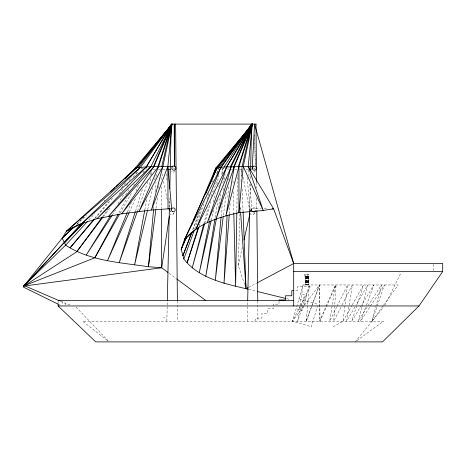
<?xml version="1.0" encoding="UTF-8"?>
<svg xmlns="http://www.w3.org/2000/svg" width="466" height="466" viewBox="0 0 466 466"><rect width="100%" height="100%" fill="white"/><g stroke="black" fill="none" stroke-linecap="round" stroke-linejoin="round"><path stroke-width="0.35" stroke-dasharray="2.33 1.75" d="M304.479 305.102L319.466 284.965L319.495 321.214L335.357 284.965L329.695 321.214L336.714 306.972M236.827 212.141L237.421 175.845M166.845 321.214L167.306 300.85M169.385 207.749L169.595 198.295M247.213 321.214L247.667 300.85M249.683 210.655L250.283 183.744M250.399 178.653L250.481 175.018M244.656 284.627L238.237 265.498L239.978 213.475M240.002 212.752L240.171 207.696M241.039 181.688L241.161 178.076M241.184 177.354L241.452 169.403L241.941 167.282M227.891 197.281L228.416 185.707M228.672 179.923L228.736 178.472M229.307 213.993L230.187 202.436M153.611 209.007L153.937 205.401M155.161 191.689L155.999 182.305M156.518 176.532L156.838 172.921M221.134 216.544L222.317 203.56M223.505 190.577L223.965 185.526M224.49 179.754L225.02 173.987M223.418 215.181L226.29 192.126M333.033 326.742L343.023 321.214L347.554 284.965L337.029 306.325M156.034 208.343L157.625 196.081M158.656 188.153L159.215 183.825M383.413 305.428L398.162 284.965L303.075 284.965L297.786 321.214L309.412 284.965L306.238 321.214L311.399 307.117M215.158 217.552L218.018 199.623M222.142 173.806L222.94 168.785L223.727 167.562M218.251 208.325L221.012 193.285M222.853 183.26L223.901 177.529M144.798 209.91L146.918 198.481M149.435 184.915L150.629 178.484M151.293 174.913L151.951 171.342M209.717 220.535L210.003 219.107M213.416 202.04L215.269 192.796M216.83 184.973L219.107 173.597M238.237 265.498L242.384 247.12M211.215 220.261L213.463 210.393M218.764 187.122L219.731 182.888M221.659 174.43L222.94 168.785M147.635 209.671L152.813 187.722M154.654 179.934L155.656 175.688M382.994 306.011L372.037 321.214L375.66 307.269M375.841 306.576L381.462 284.965L358.063 321.214L361.814 307.269M203.776 223.872L208.209 207.032M210.976 196.501L212.449 190.885M217.063 173.34L218.356 168.43L216.533 173.929M362 306.576L367.808 284.965L356.129 304.962M204.755 223.255L211.249 200.141M213.609 191.736L216.958 179.829M303.075 284.965L292.485 321.214L311.41 326.742L317.556 305.719M300.285 309.884L301.077 307.17M301.275 306.494L304.642 294.972M303.803 305.76L302.417 310.507L296.149 308.673M304.001 305.084L306.774 295.595L300.506 293.761M135.501 211.133L142.474 189.068M207.038 199.483L209.001 193.239M212.496 182.142L213.585 178.67M199.232 226.173L200.596 222.049M372.037 321.214L384.392 284.965L360.515 321.214L366.212 305.772M137.569 210.9L148.229 180.82M150.169 175.356L151.625 171.255M194.759 228.946L204.69 201.673M306.197 321.214L311.847 305.772M312.098 305.102L319.466 284.965L320.072 321.214L336.05 284.965L333.732 321.214L341.724 305.679M311.649 306.447L319.513 284.965M366.462 305.102L373.895 284.965L361.5 305.242M192.644 229.814L198.784 213.48M193.186 229.243L201.341 208.238M127.457 211.995L131.319 202.576M136.008 191.136L138.495 185.084M143.732 172.298L144.285 170.952M173.626 213.882L174.156 212.642M129.391 212.106L135.956 197.537M254.745 321.214L256.154 318.092L261.933 318.092L261.933 313.239L267.682 313.239L267.682 308.83L273.262 308.83L273.262 304.135L278.988 304.135L278.988 299.953M64.931 305.306L65.741 303.547L71.589 305.213M250.958 210.574L251.844 208.762L249.63 182.899M250.743 211.075L251.634 209.269M253.987 213.882L254.582 212.677M384.84 305.3L401.034 272.802M300.354 305.917L292.485 321.214L304.048 305.679M300.681 305.282L310.193 286.8L297.291 286.8L297.291 290.592L294.547 290.592M342.056 305.032L352.378 284.965L346.64 321.214L355.762 305.591M118.888 212.962L126.787 198.236M133.649 185.433L134.336 184.152M170.649 210.609L169.997 211.78A2.097 2.097 0 0 1 170.766 211.016M343.023 321.214L351.842 305.591M352.197 304.962L363.486 284.965L351.737 321.214L361.127 305.853M120.164 213.044L131.925 192.248M142.975 172.717L143.691 171.453M117.974 203.764L124.463 193.279M136.305 174.168L138.979 169.851M112.446 214.896L115.615 210.044M125.529 194.875L129.099 189.417M102.433 216.812L108.001 209.234M119.139 194.077L122.564 189.412M128.995 180.668L131.563 177.173M103.423 216.556L110.425 207.312M126.612 185.946L127.923 184.21M133.177 177.284L137.115 172.082M355.121 341.898L383.623 307.042M94.697 218.327L108.63 201.644M95.076 218.595L112.999 197.648M121.486 187.722L126.67 181.658M88.773 220.057L94.674 213.649M104.005 201.12L105.001 200.065M76.82 224.14L84.16 217.109M76.89 224.268L86.367 215.309M356.857 340.629L383.524 321.214L82.552 321.214L107.483 340.576M248.576 287.382L256.836 283.013M163.566 317.532L164.702 317.532M251.844 208.762L261.286 208.785M264.187 208.797L267.094 208.803M248.454 169.496L246.351 169.473L246.561 171.639M163.187 169.432L165.284 169.461M234.777 169.251L236.839 169.298M240.141 169.374L241.452 169.403L241.738 170.812M153.04 169.216L155.784 169.28M158.469 169.344L161.085 169.403M227.321 169.001L229.161 169.071M231.293 169.152L232.715 169.205M145.73 168.96L146.953 169.001M221.525 168.704L224.845 168.896M141.157 168.704L144.477 168.896M216.865 168.267L220.103 168.616M248.838 289.415L256.545 291.297M286.683 298.671L289.485 299.358M299.021 298.834L317.952 304.362M60.44 301.252L65.741 303.547M58.937 304.531L60.236 305.166M169.21 273.344L176.148 278.493M76.01 306.995L108.194 340.856M243.019 177.138L249.869 210.877M161.941 173.626L162.657 177.138M163.514 181.356L167.218 199.629M247.108 177.424L250.3 211.127M166.397 173.806L167.154 181.763M168.937 200.561L169.618 207.789M248.518 169.968L249.077 176.433M237.887 174.377L238.248 179.445M240.258 207.673L240.514 211.29M241.452 169.403L241.703 175.956M242.209 189.05L243.042 210.877M250.056 208.518L250.12 211.028M233.006 180.825L233.076 183.732M233.274 191.724L233.798 212.799M254.605 134.884L255.275 165.78L254.751 134.884M256.574 182.293L256.632 188.113M256.731 198.295L256.848 209.933M257.756 300.85L257.954 321.214M177.389 300.85L177.593 321.214M161.137 177.36L161.16 180.977M161.195 186.761L161.329 208.459M433.164 264.251L433.164 270.775M308.399 276.373L308.416 284.965M308.364 276.373L308.306 284.965L308.224 276.373M308.16 276.373L308.177 284.965M308.067 276.373L308.067 284.965M307.921 276.373L307.921 284.965M307.828 276.373L307.828 284.965M307.735 276.373L307.735 284.965M307.362 274.323L307.362 276.373M306.436 276.373L306.436 284.965M306.354 276.373L306.308 284.965M306.249 276.373L306.214 284.965M306.115 276.373L306.104 284.965M306.011 276.373L306.011 284.965M305.865 276.373L305.865 284.965M305.766 276.373L305.766 284.965M305.655 274.323L305.673 284.965M62.135 301.083L62.135 305.253M58.104 300.389L58.104 303.168M254.273 212.84A2.097 2.097 0 0 1 250.691 214.308M251.64 210.807A2.097 2.097 0 0 1 252.182 210.737M255.298 170.632A2.097 2.097 0 0 1 252.729 172.105M253.283 167.987A2.097 2.097 0 0 1 255.094 169.041M251.838 210.859A2.097 2.097 0 0 1 253.388 207.737A2.097 2.097 0 0 1 255.677 210.364M174.931 170.632A2.097 2.097 0 0 1 171.424 171.558M172.915 167.987A2.097 2.097 0 0 1 174.727 169.041M173.905 212.84A2.097 2.097 0 0 1 169.991 213.877M308.76 274.323L304.257 274.323L304.257 276.373L308.76 276.373L308.76 274.323"/><path stroke-width="0.7" d="M193.431 220.645L215.909 167.9L252.374 124.102L238.959 166.525L238.93 212.665C219.09 217.139 197.753 223.476 184.385 239.786L181.198 249.351L183.831 258.939C198.988 278.72 225.282 283.712 248.133 289.24M174.534 124.102L174.412 166.112L174.191 124.102M236.815 212.869L235.627 286.182L233.815 213.527M167.306 300.85L169.368 208.477M169.805 188.835L171.255 124.102L256.073 124.102M247.667 300.85L249.665 211.383M250.58 170.655L251.617 124.102L220.948 167.434M227.082 215.362L224.024 283.351L229.249 214.715M252.205 168.675L254.558 124.102L293.691 263.523L293.691 305.952M153.547 209.729L148.456 266.744L161.696 267.764L168.057 272.488M221.065 217.267L215.339 280.025L223.237 216.62M213.358 174.703L215.909 167.9L220.966 167.189L243.24 166.432L263.214 210.481L248.215 166.379L252.374 124.102L226.715 166.88L196.023 229.086L184.385 239.786L217.302 167.533L252.374 124.102L243.24 166.432L238.93 212.665L263.214 210.481L273.629 208.82L293.691 263.523L442.7 263.523L442.7 271.503L419.01 305.952L382.534 341.898L95.746 341.898L58.104 305.952L58.104 303.867M133.043 170.539L172.006 124.102L167.847 166.379L168.034 208.826L151.456 210.026L121.748 213.801L96.922 218.764L78.166 224.682L66.382 231.27L62.141 238.202L23.655 286.281L76.727 251.786L102.986 217.133M155.848 209.782L148.456 266.744C120.642 262.486 89.81 261.088 65.648 245.151L62.141 238.202L73.675 227.152M24.465 285.984L161.696 267.764L169.362 216.084M214.931 218.985L205.774 276.361L216.282 219.067M216.865 168.267L252.374 124.102L234.264 166.624L225.975 215.688L238.959 166.525M144.67 210.62L134.598 264.898L147.466 210.382M209.572 221.245L199.326 272.447L211.057 220.966M168.034 208.826L171.628 208.85L167.847 166.379L151.456 210.026L162.873 166.432L172.006 124.102L136.94 167.533L130.62 173.503M243.98 240.048L250.044 213.195M161.743 166.572L171.22 125.517M242.104 166.572L251.908 124.102L226.581 167.067M203.595 224.577L192.155 268.09L204.557 223.96M219.236 167.277L252.374 124.102L231.159 166.729L215.985 219.358L234.264 166.624M135.286 211.82L119.156 262.847L137.33 211.581M172.822 166.321A2.097 2.097 0 0 0 172.81 169.95A2.097 2.097 0 0 0 175.962 168.144A2.097 2.097 0 0 0 172.822 166.321L162.873 166.432L139.002 211.611L158.597 166.525L172.006 124.102L136.497 168.267M198.085 227.921L187.163 262.608L199.005 226.86M158.032 166.572L171.325 124.789M238.4 166.572L251.908 124.102L230.134 167.143M226.715 166.88L207.323 222.538L231.159 166.729M183.831 258.939L194.264 230.309M191.625 232.534L182.928 255.665L191.875 232.627M212.077 178.105L212.845 176.066M196.023 229.086L220.966 167.189L252.374 124.102M127.183 212.665L107.594 260.436L129.088 212.764M153.197 167.212L171.261 124.766M158.597 166.525L121.748 213.801L153.902 166.624L172.006 124.102L138.874 167.277M186.318 237.334L181.198 249.351L186.482 237.38M192.009 223.983L192.58 222.649M233.565 167.212L251.908 124.102M205.558 194.141L217.302 167.533M162.873 166.432L153.902 166.624L108.456 216.457L150.792 166.729L172.006 124.102L140.598 167.189L81.876 223.511L23.749 286.077M184.385 239.786L220.966 167.189M87.293 221.659L65.648 245.151L23.836 285.891L94.854 257.78L118.201 214.244M94.854 257.78L119.453 214.302M146.213 167.067L171.179 124.725M150.792 166.729L96.922 218.764L146.353 166.88L172.006 124.102M110.337 216.096L86.28 254.943L112.05 215.502M224.123 166.95L251.617 124.102M76.727 251.786L102.002 217.395M93.771 219.439L70.086 247.807L94.604 219.142M23.655 286.281L81.876 223.511L146.353 166.88L153.902 166.624M83.472 222.742L64.448 242.78L84.096 222.457M110.378 192.004L115.096 187.483M116.145 186.482L135.548 167.9L146.353 166.88M62.141 238.202L73.727 227.251M125.348 178.484L129.565 174.5M81.876 223.511L66.382 231.27L136.94 167.533M66.382 231.27L140.598 167.189M240.567 212.013L246.031 288.728L247.941 287.72M257.471 282.676L293.691 263.523M243.24 166.432L253.184 166.321A2.097 2.097 0 0 1 256.323 168.144A2.097 2.097 0 0 1 253.178 169.95A2.097 2.097 0 0 1 253.184 166.321M293.691 271.503L442.7 271.503M293.865 290.592L291.809 290.592L291.809 295.77L285.495 295.77L285.495 299.953L278.988 299.953M58.104 300.389L293.691 300.389M58.104 305.952L419.01 305.952M272.173 208.815L273.629 208.82L248.215 166.379M249.852 169.519L251.25 169.537M168.086 169.496L170.189 169.525M257.249 291.471L285.984 298.502M59.118 300.681L24.011 285.501L23.3 287.056L58.291 304.211M176.73 278.924L205.634 300.389M169.076 208.768L169.362 210.178M243.071 211.605L246.031 288.728M255.991 124.102L256.562 181.565M256.853 210.655L257.756 300.85M175.624 124.102L177.389 300.85M161.335 209.182L161.696 267.764M255.467 210.865A2.097 2.097 0 0 1 252.17 211.29M172.321 211.477A1.922 1.922 0 0 0 175.216 209.822A1.922 1.922 0 0 0 172.333 208.145A1.922 1.922 0 0 0 172.321 211.477"/></g></svg>
